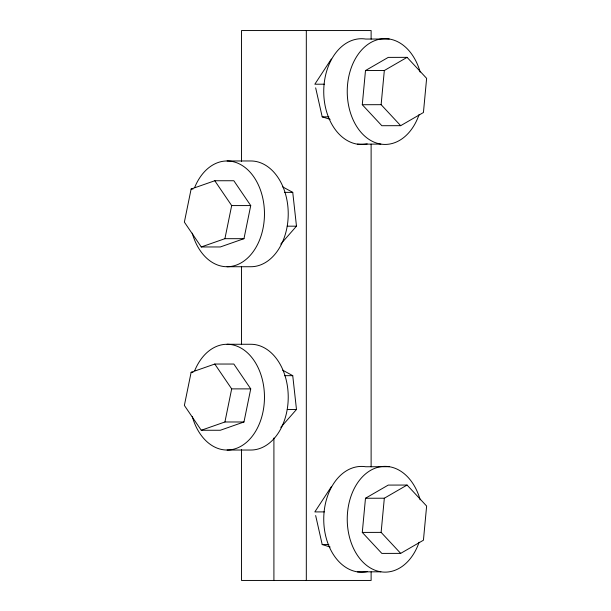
<?xml version="1.0" encoding="UTF-8"?>
<svg xmlns="http://www.w3.org/2000/svg" width="611" height="611" viewBox="0 0 611 611"><rect width="100%" height="100%" fill="white"/><g stroke="black" fill="none" stroke-linecap="round" stroke-linejoin="round"><path stroke-width="0.92" d="M362.285 104.718L365.485 70.555L388.237 57.388L407.079 57.35L426.631 78.353L423.431 112.516L400.679 125.675L381.837 125.713L362.285 104.718L381.127 104.68L400.679 125.675M381.127 104.68L384.327 70.517L407.079 57.35M362.285 532.418L365.485 498.255L388.237 485.088L407.079 485.05L426.631 506.053L423.431 540.216L400.679 553.375L381.837 553.413L362.285 532.418L381.127 532.38L400.679 553.375M381.127 532.38L384.327 498.217L407.079 485.05M191.128 189.02L184.369 222.121L201.263 246.959L220.319 246.959L243.972 238.68L250.731 205.579L233.837 180.741L214.782 180.741L191.128 189.02L193.038 189.02M191.128 372.32L184.369 405.421L201.263 430.259L220.319 430.259L243.972 421.98L250.731 388.879L233.837 364.041L214.782 364.041L191.128 372.32L193.038 372.32M201.263 246.959L224.917 238.68L231.676 205.579L214.782 180.741M201.263 430.259L224.917 421.98L231.676 388.879L214.782 364.041M331.345 59.007L314.833 84.219L324.342 84.196M331.345 486.707L314.833 511.919L324.342 511.896M280.785 244.072L296.48 226.177L292.745 192.366L282.71 186.89M280.785 427.372L296.48 409.477L292.745 375.666L282.71 370.19M389.222 39.005L365.714 39.051A52.882 37.798 89.9 0 0 323.746 92.589A52.882 37.798 89.9 0 0 367.219 143.898M365.485 70.555L384.327 70.517M315.658 87.847L322.203 116.854L328.863 116.846M357.351 144.15L380.852 144.104M389.222 466.705L365.714 466.751A52.882 37.798 89.9 0 0 323.746 520.289A52.882 37.798 89.9 0 0 367.219 571.598M365.485 498.255L384.327 498.217M315.658 515.547L322.203 544.554L328.863 544.546M357.351 571.85L380.852 571.804M227.078 160.968L250.838 160.968A52.882 37.393 -90 0 1 288.232 213.85A52.882 37.393 -90 0 1 250.838 266.732L227.078 266.732M284.436 192.366L292.745 192.366M231.676 205.579L250.731 205.579M287.254 226.177L296.48 226.177M224.917 238.68L243.972 238.68M227.078 344.268L250.838 344.268A52.882 37.393 -90 0 1 288.232 397.15A52.882 37.393 -90 0 1 250.838 450.032L227.078 450.032M284.436 375.666L292.745 375.666M231.676 388.879L250.731 388.879M287.254 409.477L296.48 409.477M224.917 421.98L243.972 421.98M322.203 116.854L330.161 119.336M322.203 544.554L330.161 547.036M371.121 39.142L371.121 30.55L241.505 30.55L241.505 161.342M371.121 144.158L371.121 466.842M371.121 571.858L371.121 580.45L241.505 580.45L241.505 449.658M306.317 30.55L306.317 580.45M273.911 437.988L273.911 580.45M241.505 266.358L241.505 344.642M419.115 114.494A52.882 37.798 89.9 0 1 360.811 132.098A52.882 37.798 89.9 0 1 362.873 48.674A52.882 37.798 89.9 0 1 420.169 72.106M194.695 187.409A52.882 37.393 -90 0 1 252.511 175.09A52.882 37.393 -90 0 1 248.142 257.544A52.882 37.393 -90 0 1 192.266 233.165M194.695 370.709A52.882 37.393 -90 0 1 252.511 358.39A52.882 37.393 -90 0 1 248.142 440.844A52.882 37.393 -90 0 1 192.266 416.465M419.115 542.194A52.882 37.798 89.9 0 1 360.811 559.798A52.882 37.798 89.9 0 1 362.873 476.374A52.882 37.798 89.9 0 1 420.169 499.806"/></g></svg>
